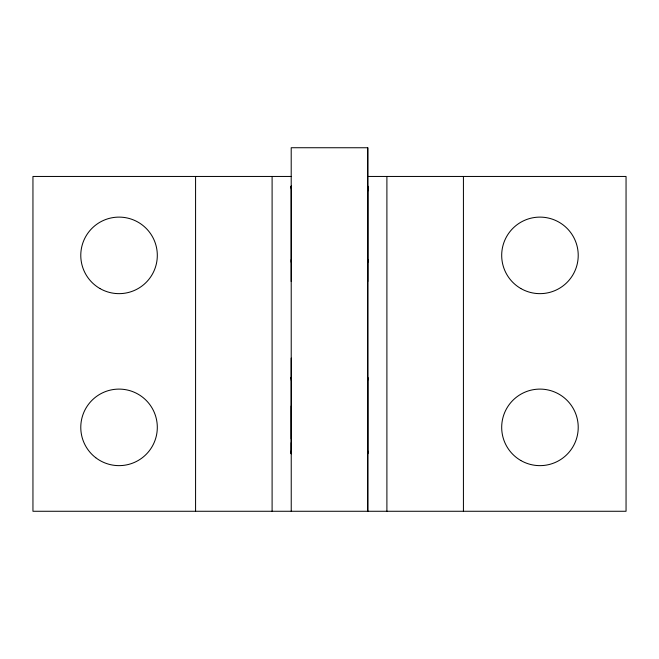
<?xml version="1.0" encoding="UTF-8"?>
<svg xmlns="http://www.w3.org/2000/svg" width="659" height="659" viewBox="0 0 659 659"><rect width="100%" height="100%" fill="white"/><g stroke="black" fill="none" stroke-linecap="round" stroke-linejoin="round"><path stroke-width="0.99" d="M291.237 188.927L291.204 185.995L291.237 187.321M291.212 358.101L291.237 453.87L291.237 442.659M291.22 281.566L291.204 186.324M291.237 378.645L291.204 377.319L291.237 380.251M367.738 191.126L367.738 186.324M367.747 453.87L367.738 377.319L367.747 380.251M367.738 281.566L367.755 187.321M367.763 147.756L367.763 511.269L367.763 147.756L291.204 147.731L291.237 511.269M291.237 176.455L32.95 176.455L32.95 511.269L626.05 511.269L626.05 176.455L367.763 176.455M367.755 186.019L367.755 188.927M367.755 259.63L367.755 262.216M367.738 262.2L367.738 259.613M367.738 450.937L367.747 453.54M291.204 259.613L291.204 262.2M291.22 405.993L291.237 438.894M291.196 450.937L291.237 453.54M463.425 176.455L463.425 511.269M386.899 176.455L386.899 511.269M272.101 176.455L272.101 511.269M195.575 176.455L195.575 511.269M520.824 460.509A38.263 38.263 0 0 0 578.223 427.37A38.263 38.263 0 0 0 520.824 394.23A38.263 38.263 0 0 0 520.824 460.509M95.753 457.725A38.263 38.263 0 0 0 156.982 432.362A38.263 38.263 0 0 0 104.402 392.014A38.263 38.263 0 0 0 95.753 457.725M520.824 288.518A38.263 38.263 0 0 0 578.223 255.379A38.263 38.263 0 0 0 520.824 222.24A38.263 38.263 0 0 0 520.824 288.518M99.913 288.518A38.263 38.263 0 0 0 157.312 255.379A38.263 38.263 0 0 0 99.913 222.24A38.263 38.263 0 0 0 99.913 288.518"/></g></svg>
